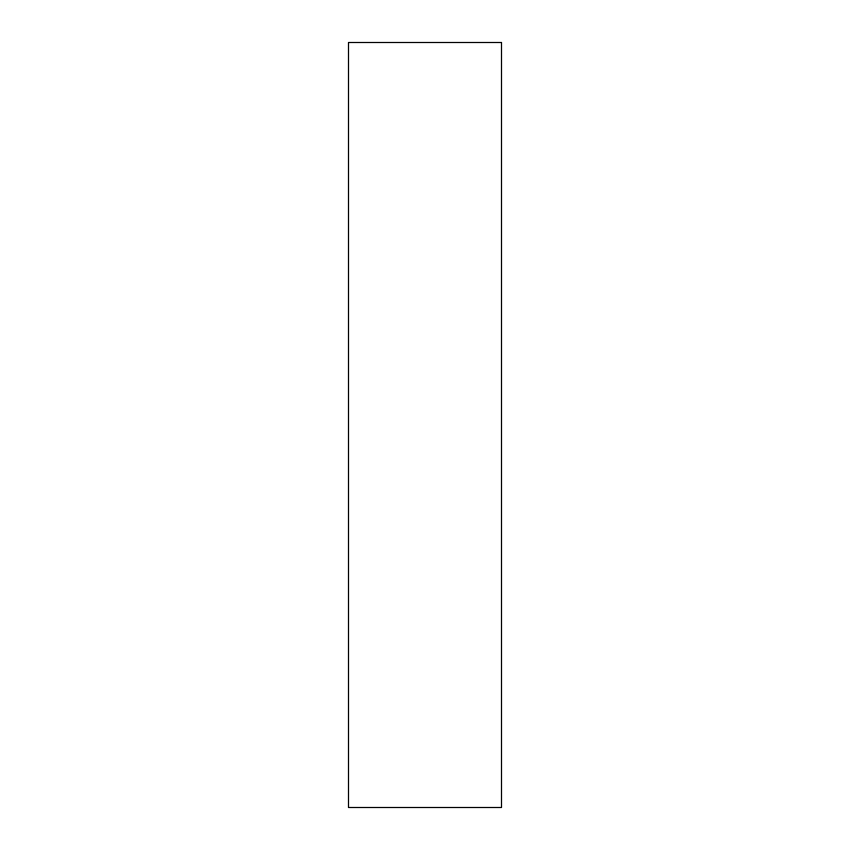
<?xml version="1.0" encoding="UTF-8"?>
<svg xmlns="http://www.w3.org/2000/svg" width="850" height="850" viewBox="0 0 850 850"><rect width="100%" height="100%" fill="white"/><g stroke="black" fill="none" stroke-linecap="round" stroke-linejoin="round"><path stroke-width="1.27" d="M501.5 42.5L348.5 42.5L348.5 807.5L501.5 807.5L501.5 42.5"/></g></svg>
